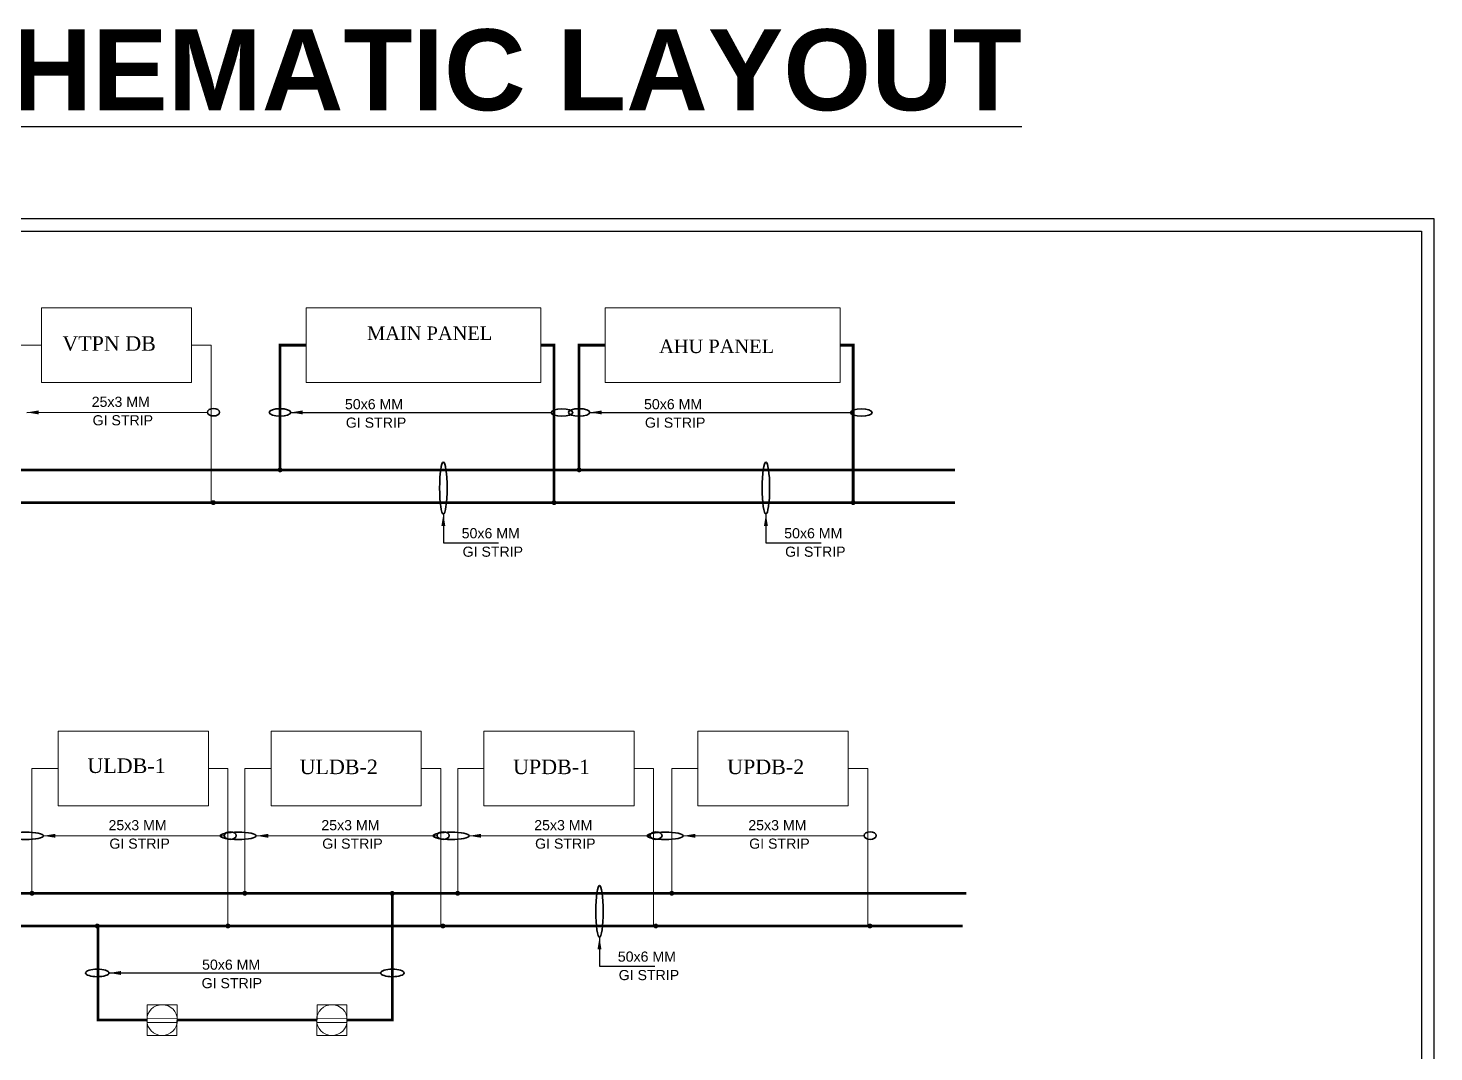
# Model space of a CAD drawing. Header units: millimetres. Extents: x 1327414 to 2124380, y -346496 to -91575.
# Drawn here: x 1574205 to 1600251, y -251520 to -232551 of the extents above; entities that cross this region are included whole.
import ezdxf
from ezdxf.enums import TextEntityAlignment as Align

# ---------------------------------------------------------------- set-up
doc = ezdxf.new("R2010")
doc.units = ezdxf.units.MM
doc.header["$LTSCALE"] = 600
doc.header["$MEASUREMENT"] = 0
doc.layers.add('EP', color=3, linetype='Continuous', lineweight=0)
doc.layers.add('TITLE', color=7, linetype='Continuous')
doc.styles.add('ARIAL', font='')
doc.styles.add('ROMANS', font='romans.shx')
doc.styles.get("Standard").update_dxf_attribs({"font": ''})
doc.styles.add('TIMES_R', font='', dxfattribs={"height": 1.25})
doc.styles.get('ARIAL').set_extended_font_data('Arial')
doc.styles.get('Standard').set_extended_font_data('Stylus BT')
doc.styles.get('TIMES_R').set_extended_font_data('Times New Roman')
doc.linetypes.add('GI_CABLE_SUPPLY', pattern='A,12.7,-5.08,["GI",Standard,S=2.54,R=0,X=-2.54,Y=-1.27],-5.08', length=22.86)
doc.dimstyles.new('cab.dim', dxfattribs={"dimscale": 1.1, "dimtxt": 115, "dimasz": 100, "dimexe": 10, "dimexo": 50, "dimgap": 35, "dimtad": 1, "dimdec": 0, "dimzin": 0, "dimdsep": 46, "dimtxsty": 'ROMANS', "dimcen": 0, "dimdle": 100, "dimclrd": 8, "dimclre": 8, "dimclrt": 7, "dimadec": 0, "dimazin": 0, "dimtfac": 1, "dimtdec": 0, "dimtofl": 0, "dimtmove": 0, "dimatfit": 3, "dimfxl": 1, "dimtolj": 1, "dimtzin": 0, "dimarcsym": 0})

# ---------------------------------------------------------------- blocks, each defined once
blk = doc.blocks.new('EPP')
at = {"layer": 'EP'}
for p, q in [((-6452.69, 4630.08), (-6461.87, 4630.01)), ((-6461.87, 4630.01), (-6461.81, 4621.08)), ((-6457.81, 4630.04), (-6457.75, 4621.11)), ((-6456.57, 4630.05), (-6456.51, 4621.12)), ((-6452.63, 4621.15), (-6452.69, 4630.08)), ((-6461.81, 4621.08), (-6452.63, 4621.15))]:
    blk.add_line(p, q, dxfattribs=at)
at = {"layer": 'EP', "extrusion": (0, 0, -1)}
blk.add_ellipse((-6457.25, 4625.58), major_axis=(-0.03, 4.59), ratio=0.999999, start_param=3.14159219408171, end_param=9.424777501261296, dxfattribs=at)

msp = doc.modelspace()

# ---------------------------------------------------------------- linework, layer by layer
for points in [[(1600250.5, -236080), (1600250.5, -268091.4), (1555169.3, -268091.4), (1555169.3, -236080)], [(1600018.7, -236311.9), (1600018.7, -267859.6), (1555401.1, -267859.6), (1555401.1, -236311.9)]]:
    msp.add_lwpolyline(points, close=True)
at = {"layer": 'EP', "color": 6}
for points in [[(1577233.5, -239119.6), (1574450.2, -239119.6), (1574450.2, -237731.8), (1577233.5, -237731.8)], [(1577233.5, -239119.6), (1574450.2, -239119.6), (1574450.2, -237731.8), (1577233.5, -237731.8)], [(1583707.1, -239119.6), (1579357.2, -239119.6), (1579357.2, -237731.8), (1583707.1, -237731.8)], [(1583707.1, -239119.6), (1579357.2, -239119.6), (1579357.2, -237731.8), (1583707.1, -237731.8)], [(1589248.5, -239119.6), (1584898.6, -239119.6), (1584898.6, -237731.8), (1589248.5, -237731.8)], [(1589248.5, -239119.6), (1584898.6, -239119.6), (1584898.6, -237731.8), (1589248.5, -237731.8)], [(1577544.7, -246964.1), (1574761.5, -246964.1), (1574761.5, -245576.2), (1577544.7, -245576.2)], [(1577544.7, -246964.1), (1574761.5, -246964.1), (1574761.5, -245576.2), (1577544.7, -245576.2)], [(1581488.4, -246964.1), (1578705.1, -246964.1), (1578705.1, -245576.2), (1581488.4, -245576.2)], [(1581488.4, -246964.1), (1578705.1, -246964.1), (1578705.1, -245576.2), (1581488.4, -245576.2)], [(1585432, -246964.1), (1582648.8, -246964.1), (1582648.8, -245576.2), (1585432, -245576.2)], [(1585432, -246964.1), (1582648.8, -246964.1), (1582648.8, -245576.2), (1585432, -245576.2)], [(1589399.2, -246964.1), (1586616, -246964.1), (1586616, -245576.2), (1589399.2, -245576.2)], [(1589399.2, -246964.1), (1586616, -246964.1), (1586616, -245576.2), (1589399.2, -245576.2)]]:
    msp.add_lwpolyline(points, close=True, dxfattribs=at)
at = {"layer": 'EP', "color": 5}
for points in [[(1574450.2, -238425.7), (1573964.9, -238425.7), (1573964.9, -240736.6)], [(1577233.5, -238425.7), (1577595.2, -238425.7), (1577595.2, -241343.3)], [(1574761.5, -246270.1), (1574276.2, -246270.1), (1574276.2, -248581.1)], [(1577544.7, -246270.1), (1577906.5, -246270.1), (1577906.5, -249187.7)], [(1578705.1, -246270.1), (1578219.8, -246270.1), (1578219.8, -248581.1)], [(1581488.4, -246270.1), (1581850.1, -246270.1), (1581850.1, -249187.7)], [(1582648.8, -246270.1), (1582163.5, -246270.1), (1582163.5, -248581.1)], [(1585432, -246270.1), (1585793.8, -246270.1), (1585793.8, -249187.7)], [(1586616, -246270.1), (1586130.6, -246270.1), (1586130.6, -248581.1)], [(1589399.2, -246270.1), (1589761, -246270.1), (1589761, -249187.7)]]:
    msp.add_lwpolyline(points, dxfattribs=at)
at = {"layer": 'EP', "color": 1, "linetype": 'GI_CABLE_SUPPLY', "ltscale": 10, "const_width": 50}
for points in [[(1579357.2, -238425.7), (1578871.9, -238425.7), (1578871.9, -240736.6)], [(1583707.1, -238425.7), (1583949.8, -238425.7), (1583949.8, -241343.3)], [(1584898.6, -238425.7), (1584413.3, -238425.7), (1584413.3, -240736.6)], [(1589248.5, -238425.7), (1589491.1, -238425.7), (1589491.1, -241343.3)], [(1563886.7, -240736.6), (1591375.9, -240736.6)], [(1591520.6, -249187.7), (1563886.7, -249187.7), (1563886.7, -240736.6)], [(1564789.1, -241343.3), (1591375.9, -241343.3)], [(1564789.1, -248581.1), (1591587, -248581.1)], [(1580125, -250931.7), (1580953.6, -250931.7), (1580953.6, -248581.1)], [(1576402.6, -250931.7), (1575501.7, -250931.7), (1575501.7, -249187.7)], [(1576980.1, -250931.7), (1579540, -250931.7)]]:
    msp.add_lwpolyline(points, dxfattribs=at)
at = {"layer": 'EP', "color": 7, "lineweight": 35, "const_width": 44.5}
for points in [[(1578848.5, -240736.6, 1), (1578895.3, -240736.6, 1)], [(1584389.9, -240736.6, 1), (1584436.7, -240736.6, 1)], [(1577612.7, -241343.3, 1), (1577659.5, -241343.3, 1)], [(1583926.4, -241343.3, 1), (1583973.2, -241343.3, 1)], [(1589467.7, -241343.3, 1), (1589514.5, -241343.3, 1)], [(1574252.8, -248581.1, 1), (1574299.6, -248581.1, 1)], [(1578196.4, -248581.1, 1), (1578243.2, -248581.1, 1)], [(1580927.6, -248584.2, 1), (1580974.4, -248584.2, 1)], [(1582140.1, -248581.1, 1), (1582186.9, -248581.1, 1)], [(1586107.2, -248581.1, 1), (1586154, -248581.1, 1)], [(1575463.3, -249187.7, 1), (1575510.1, -249187.7, 1)], [(1577883.1, -249187.7, 1), (1577929.9, -249187.7, 1)], [(1581867.6, -249187.7, 1), (1581914.4, -249187.7, 1)], [(1585811.3, -249187.7, 1), (1585858.1, -249187.7, 1)], [(1589778.4, -249187.7, 1), (1589825.2, -249187.7, 1)]]:
    msp.add_lwpolyline(points, format="xyb", close=True, dxfattribs=at)
at = {"layer": 'EP', "color": 7, "lineweight": 35, "extrusion": (0, 0, -1)}
for centre, major_axis, ratio in [((1577638.7, -239668.6), (-112.4, 0), 0.6155194), ((1578871.9, -239672.2), (-198.8, 0), 0.3480334), ((1584095.6, -239674.5), (-198.8, 0), 0.3480334), ((1584413.3, -239672.2), (-198.8, 0), 0.3480334), ((1589643.1, -239674.5), (-198.8, 0), 0.3480334), ((1581898.1, -241073.5), (0, 481.4), 0.1437623), ((1587874.2, -241073.5), (0, 481.4), 0.1437623), ((1574155, -247516.6), (-335, 0), 0.2065872), ((1578098.6, -247516.6), (-335, 0), 0.2065872), ((1577949.9, -247513), (-112.4, 0), 0.6155194), ((1582042.3, -247516.6), (-335, 0), 0.2065872), ((1581893.6, -247513), (-112.4, 0), 0.6155194), ((1586009.4, -247516.6), (-335, 0), 0.2065872), ((1585837.2, -247513), (-112.4, 0), 0.6155194), ((1589804.4, -247513), (-112.4, 0), 0.6155194), ((1584790.8, -248917.9), (0, 481.4), 0.1437623), ((1575486.7, -250058), (-216.2, 0), 0.320065), ((1580953, -250058), (-216.2, 0), 0.320065)]:
    msp.add_ellipse(centre, major_axis=major_axis, ratio=ratio, dxfattribs=at)

# ---------------------------------------------------------------- block references
at = {"layer": 'EP', "color": 1, "lineweight": -2, "xscale": -62.05976694199475, "yscale": 62.05976694199477, "zscale": 62.05976694199477}
for p, rotation in [((1864080.3, -651430.4, 0), 90.04722843635732), ((1867225.2, -651430.4, 0), 90.0472284363573)]:
    msp.add_blockref('EPP', p, dxfattribs=dict(at, rotation=rotation))

# ---------------------------------------------------------------- texts
at = {"layer": 'EP', "color": 7, "style": 'TIMES_R'}
for s, height, p in [('VTPN DB', 270, (1575704.6, -238529.7)), ('MAIN PANEL', 250, (1581645.2, -238328.7)), ('AHU PANEL', 250, (1586960.9, -238572.1)), ('ULDB-1', 270, (1576027.8, -246352.6)), ('ULDB-2', 270, (1579959.5, -246374.1)), ('UPDB-1', 270, (1583903.1, -246374.1)), ('UPDB-2', 270, (1587870.3, -246374.1))]:
    msp.add_text(s, height=height, dxfattribs=at).set_placement(p, align=Align.CENTER)
at = {"layer": 'EP', "color": 7, "lineweight": -3, "style": 'ARIAL'}
for s, p in [('25x3 MM ', (1575383, -239568.8)), ('50x6 MM ', (1580075, -239612.8)), ('50x6 MM ', (1585616.3, -239612.8)), ('GI STRIP', (1575399.2, -239910.9)), ('GI STRIP', (1580091.2, -239954.9)), ('GI STRIP', (1585632.5, -239954.9)), ('50x6 MM ', (1582238, -242004)), ('50x6 MM ', (1588214.1, -242004)), ('GI STRIP', (1582254.2, -242346.1)), ('GI STRIP', (1588230.3, -242346.1)), ('25x3 MM ', (1575694.3, -247413.2)), ('25x3 MM ', (1579637.9, -247413.2)), ('25x3 MM ', (1583581.6, -247413.2)), ('25x3 MM ', (1587548.7, -247413.2)), ('GI STRIP', (1575710.5, -247755.3)), ('GI STRIP', (1579654.1, -247755.3)), ('GI STRIP', (1583597.8, -247755.3)), ('GI STRIP', (1587564.9, -247755.3)), ('50x6 MM ', (1585130.7, -249848.4)), ('50x6 MM ', (1577427.7, -249997.8)), ('GI STRIP', (1585146.9, -250190.5)), ('GI STRIP', (1577418.9, -250339.9))]:
    msp.add_text(s, height=187.5, dxfattribs=at).set_placement(p)
at = {"layer": 'TITLE', "color": 6, "insert": (1576031.7, -232573.8), "char_height": 1500, "width": 36564.74, "attachment_point": 2, "style": 'ARIAL'}
msp.add_mtext('{\\L\\fArial|b1|i0|c0|p34;EARTHING SCHEMATIC LAYOUT}', dxfattribs=at)

# ---------------------------------------------------------------- leaders
at = {"layer": 'EP'}
for points in [[(1574178.2, -239672.2), (1577526.2, -239668.6)], [(1579070.3, -239672.2), (1583896.9, -239672.2)], [(1584611.6, -239672.2), (1589444.3, -239674)], [(1581898.1, -241554.8), (1581898.1, -242086.4), (1582920.9, -242086.4)], [(1587874.2, -241554.8), (1587874.2, -242086.4), (1588897, -242086.4)], [(1574489.5, -247516.6), (1577837.5, -247513)], [(1578433.1, -247516.6), (1581781.1, -247513)], [(1582376.7, -247516.6), (1585724.8, -247513)], [(1586343.9, -247516.6), (1589691.9, -247513)], [(1584790.8, -249399.2), (1584790.8, -249930.8), (1585813.6, -249930.8)], [(1575702.9, -250058), (1580736.7, -250058)]]:
    msp.add_leader(points, dimstyle='cab.dim', override={"dimasz": 200, "dimtad": 0, "dimclrd": 7}, dxfattribs=at)

doc.saveas('drawing.dxf')
